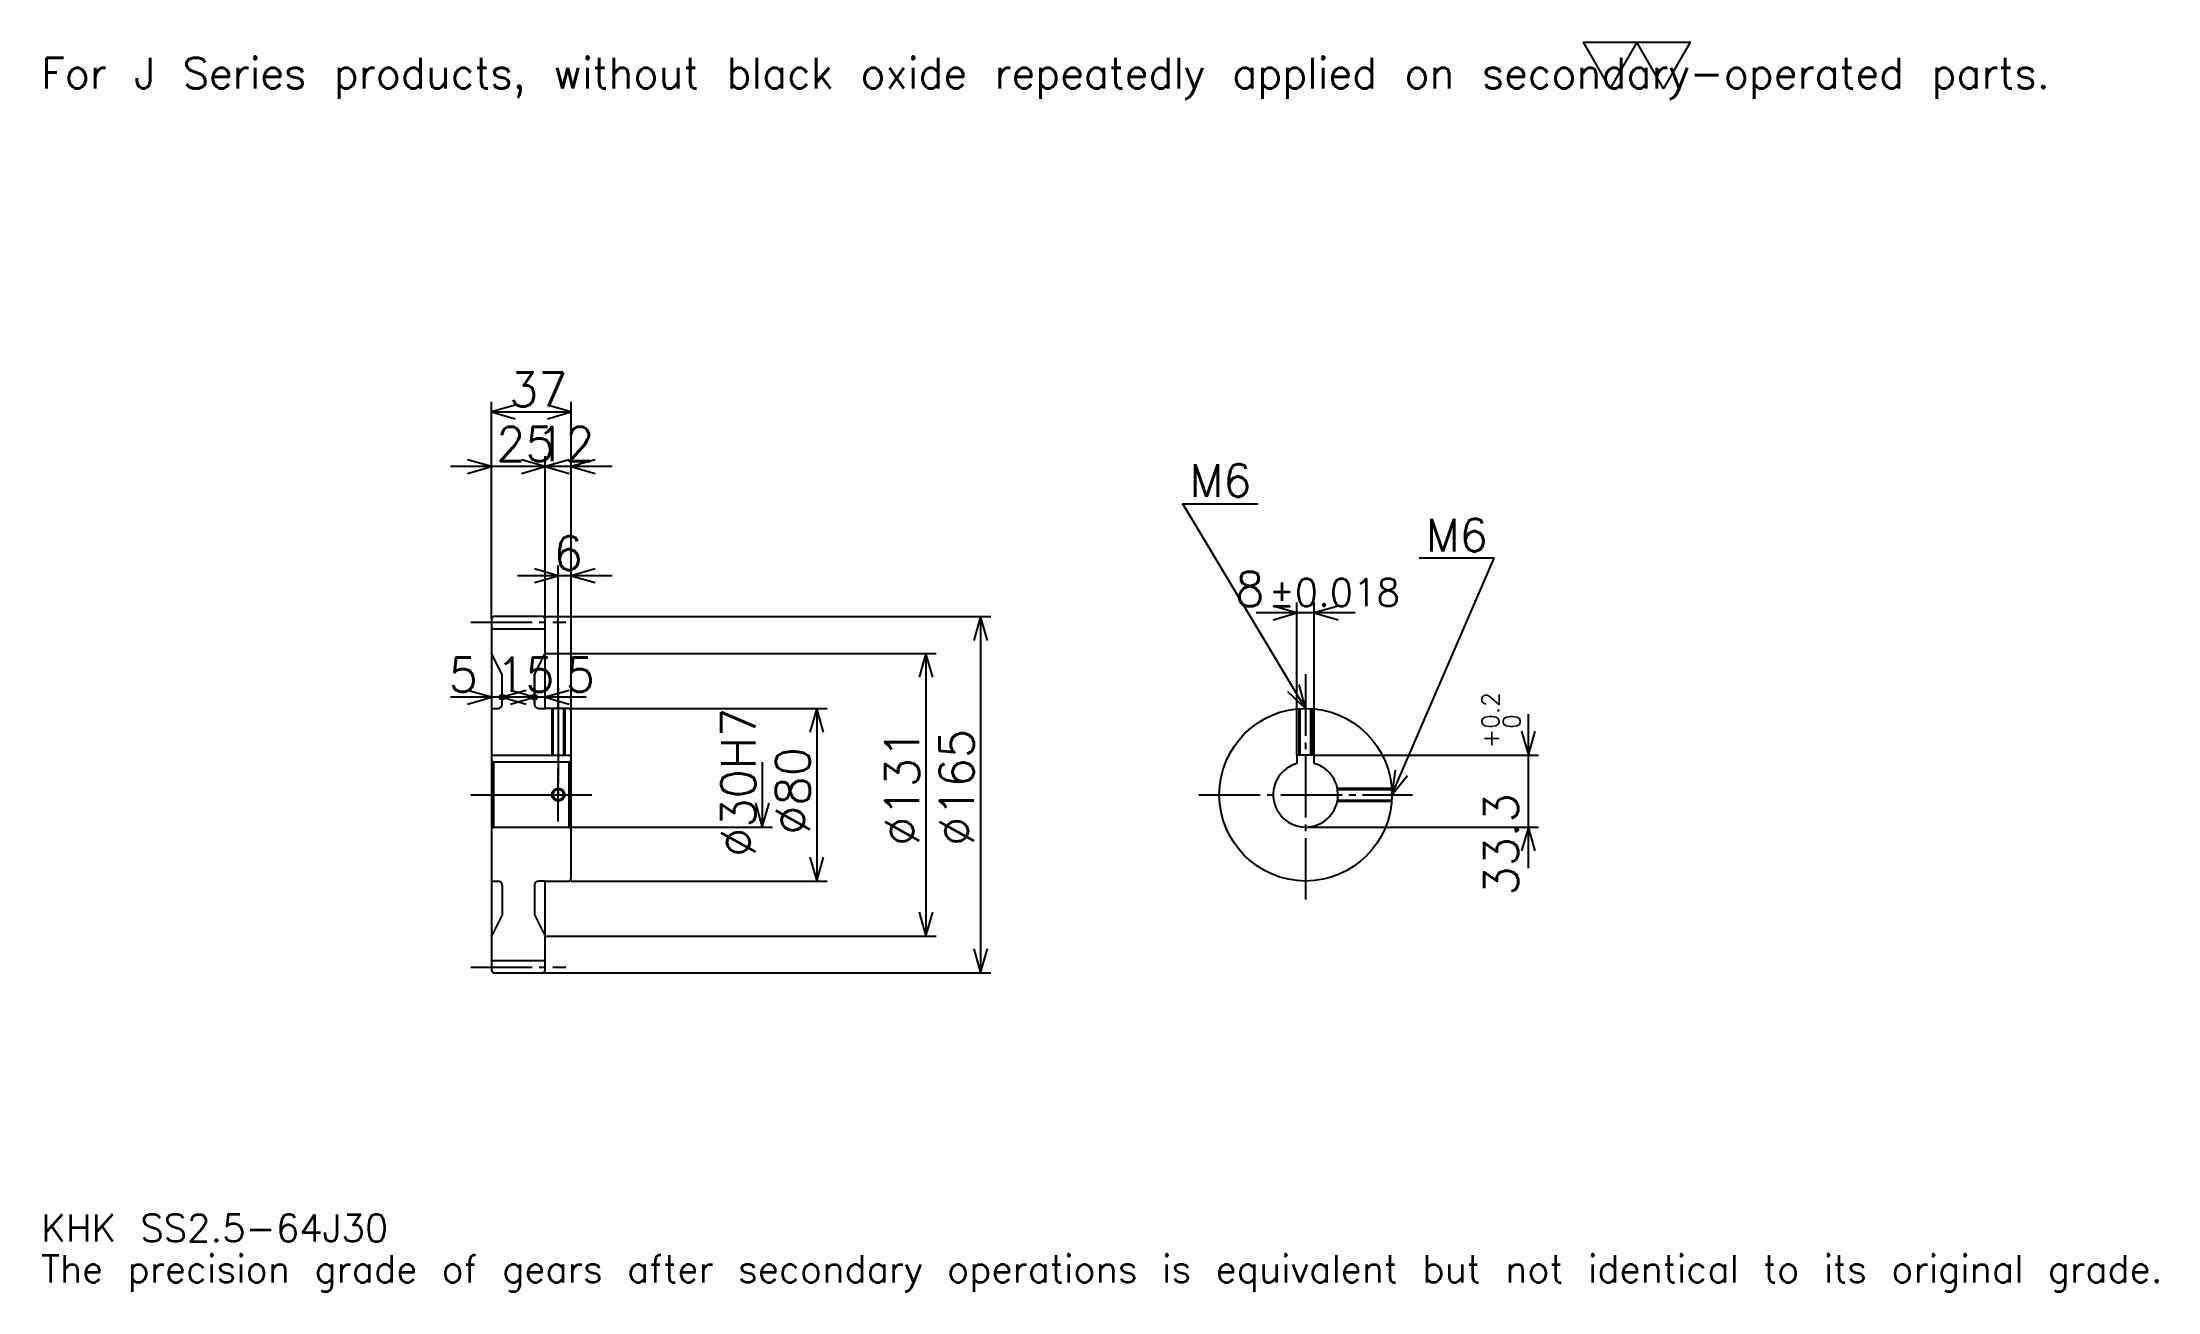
# Model space of a CAD drawing. Extents: x 32 to 1013, y 12 to 591.
import ezdxf

# ---------------------------------------------------------------- set-up
doc = ezdxf.new("R2010")
doc.units = 0
doc.linetypes.add('DASHDOT', pattern=[37.945945, 28.459459, -3.162162, 3.162162, -3.162162])
doc.layers.get('0').update_dxf_attribs({"linetype": 'CONTINUOUS'})
doc.layers.add('DASHDOT', color=6, linetype='DASHDOT')
doc.styles.add('KANJI', font='TXT', dxfattribs={"bigfont": 'BIGFONT'})

msp = doc.modelspace()

# ---------------------------------------------------------------- linework, layer by layer
at = {"color": 5}
for p, q in [((240.324326, 324.405396), (240.324326, 424.013519)), ((277.324341, 324.405396), (277.324341, 424.013519)), ((240.324326, 419.270264), (277.324341, 419.270264)), ((284.297302, 393.972961), (221.351349, 393.972961)), ((296.297302, 393.972961), (246.351349, 393.972961)), ((265.324341, 324.405396), (265.324341, 398.716217)), ((296.297302, 343.378387), (252.351349, 343.378387)), ((271.324341, 324.405396), (271.324341, 348.121643)), ((240.324326, 323.405396), (240.324326, 324.405396)), ((264.324341, 324.405396), (277.324341, 324.405396)), ((265.324341, 323.405396), (265.324341, 324.405396)), ((271.324341, 281.905396), (271.324341, 324.405396)), ((271.324341, 281.905396), (271.324341, 324.405396)), ((277.324341, 324.405396), (471.797302, 324.405396)), ((277.324341, 280.905396), (277.324341, 324.405396)), ((467.054077, 324.405396), (467.054077, 159.405411)), ((640.702698, 326.175659), (594.756775, 326.175659)), ((613.729736, 260.205414), (613.729736, 330.918915)), ((621.729736, 260.205414), (621.729736, 330.918915)), ((265.324341, 307.405396), (277.324341, 307.405396)), ((277.324341, 307.405396), (446.5, 307.405396)), ((441.756775, 307.405396), (441.756775, 176.405411)), ((264.297302, 287.067566), (221.351349, 287.067566)), ((279.297302, 287.067566), (226.351349, 287.067566)), ((284.297302, 287.067566), (241.351349, 287.067566)), ((277.324341, 281.905396), (395.905396, 281.905396)), ((391.16217, 281.905396), (391.16217, 201.905411)), ((720.972961, 207.932434), (720.972961, 279.178375)), ((365.864868, 256.905396), (365.864868, 226.905411)), ((621.729736, 260.205414), (725.716187, 260.205414)), ((277.324341, 226.905411), (370.608093, 226.905411)), ((617.729736, 226.905411), (725.716187, 226.905411)), ((277.324341, 201.905411), (395.905396, 201.905411)), ((265.324341, 176.405411), (277.324341, 176.405411)), ((277.324341, 176.405411), (446.5, 176.405411)), ((264.324341, 159.405411), (277.324341, 159.405411)), ((277.324341, 159.405411), (471.797302, 159.405411))]:
    msp.add_line(p, q, dxfattribs=at)
at = {"color": 4}
for p, q in [((240.324326, 318.780396), (265.324341, 318.780396)), ((260.324341, 297.592346), (260.324341, 283.905396)), ((240.324326, 281.905396), (243.324326, 281.905396)), ((262.324341, 281.905396), (265.324341, 281.905396)), ((240.324326, 260.205414), (277.324341, 260.205414)), ((277.324341, 257.905396), (276.324341, 256.905396)), ((240.324326, 225.905411), (241.324326, 226.905411)), ((277.324341, 225.905411), (276.324341, 226.905411)), ((240.324326, 201.905411), (243.324326, 201.905411)), ((260.324341, 199.905411), (260.324341, 186.21846)), ((265.324341, 201.905411), (262.324341, 201.905411)), ((240.324326, 165.030411), (265.324341, 165.030411))]:
    msp.add_line(p, q, dxfattribs=at)
at = {"color": 7}
msp.add_lwpolyline([(758.918945, 569.189209), (746.586487, 590.56543), (795.91626, 590.56543), (783.583801, 569.189209), (771.251404, 590.56543), (758.918945, 569.189209)], dxfattribs=at)
at = {"color": 5}
for points in [[(251.391891, 422.432434), (240.324326, 419.270264), (251.391891, 416.108124)], [(266.256744, 416.108124), (277.324341, 419.270264), (266.256744, 422.432434)], [(229.25676, 390.810822), (240.324326, 393.972961), (229.25676, 397.135132)], [(254.25676, 390.810822), (265.324341, 393.972961), (254.25676, 397.135132)], [(276.391907, 397.135132), (265.324341, 393.972961), (276.391907, 390.810822)], [(288.391907, 397.135132), (277.324341, 393.972961), (288.391907, 390.810822)], [(617.729736, 281.905396), (560.810791, 376.770264), (595.594604, 376.770264)], [(260.256744, 340.216217), (271.324341, 343.378387), (260.256744, 346.540558)], [(288.391907, 346.540558), (277.324341, 343.378387), (288.391907, 340.216217)], [(657.729736, 241.905411), (705.16217, 351.472961), (670.378357, 351.472961)], [(470.216217, 313.33783), (467.054077, 324.405396), (463.891907, 313.33783)], [(602.66217, 323.013519), (613.729736, 326.175659), (602.66217, 329.33783)], [(632.797302, 329.33783), (621.729736, 326.175659), (632.797302, 323.013519)], [(444.918915, 296.33783), (441.756775, 307.405396), (438.594604, 296.33783)], [(229.25676, 283.905396), (240.324326, 287.067566), (229.25676, 290.229736)], [(245.324326, 287.067566), (244.375671, 288.016235), (246.27298, 288.016235), (246.27298, 286.118927), (244.375671, 286.118927), (244.375671, 288.016235), (245.324326, 287.067566), (246.27298, 286.118927), (246.27298, 288.016235), (245.324326, 287.067566)], [(256.391907, 290.229736), (245.324326, 287.067566), (256.391907, 283.905396)], [(249.25676, 283.905396), (260.324341, 287.067566), (249.25676, 290.229736)], [(260.324341, 287.067566), (259.375671, 288.016235), (261.27298, 288.016235), (261.27298, 286.118927), (259.375671, 286.118927), (259.375671, 288.016235), (260.324341, 287.067566), (261.27298, 286.118927), (261.27298, 288.016235), (260.324341, 287.067566)], [(276.391907, 290.229736), (265.324341, 287.067566), (276.391907, 283.905396)], [(609.323975, 289.76886), (617.729736, 281.905396), (614.747009, 293.022705)], [(394.32431, 270.83783), (391.16217, 281.905396), (388, 270.83783)], [(717.810791, 271.27298), (720.972961, 260.205414), (724.135132, 271.27298)], [(659.22467, 253.318359), (657.729736, 241.905411), (665.028503, 250.805847)], [(362.702698, 237.972977), (365.864868, 226.905411), (369.027039, 237.972977)], [(724.135132, 215.837845), (720.972961, 226.905411), (717.810791, 215.837845)], [(388, 212.972977), (391.16217, 201.905411), (394.32431, 212.972977)], [(438.594604, 187.472977), (441.756775, 176.405411), (444.918915, 187.472977)], [(463.891907, 170.472977), (467.054077, 159.405411), (470.216217, 170.472977)]]:
    msp.add_lwpolyline(points, dxfattribs=at)
at = {"color": 4}
for points in [[(265.324341, 323.405396), (264.324341, 324.405396), (241.324326, 324.405396), (240.324326, 323.405396), (240.324326, 225.905411)], [(240.324326, 225.905411), (240.324326, 160.405411), (241.324326, 159.405411), (264.324341, 159.405411), (265.324341, 160.405411), (265.324341, 201.905411), (276.324341, 201.905411), (277.324341, 202.905411), (277.324341, 280.905396), (276.324341, 281.905396), (265.324341, 281.905396), (265.324341, 323.405396)], [(245.324326, 283.905396), (245.324326, 297.592346), (240.324326, 307.405396)], [(260.324341, 283.905396), (260.324341, 297.592346), (265.324341, 307.405396)], [(268.324341, 281.905396), (268.324341, 260.205414)], [(268.864319, 281.905396), (268.864319, 260.205414)], [(273.784332, 281.905396), (273.784332, 260.205414)], [(274.324341, 281.905396), (274.324341, 260.205414)], [(614.729736, 260.205414), (614.729736, 281.792755)], [(615.269714, 260.205414), (615.269714, 281.829681)], [(620.189697, 260.205414), (620.189697, 281.829681)], [(620.729736, 260.205414), (620.729736, 281.792755)], [(240.324326, 257.905396), (241.324326, 256.905396), (241.324326, 226.905411), (276.324341, 226.905411), (276.324341, 256.905396), (241.324326, 256.905396)], [(621.729736, 256.362244), (621.729736, 260.205414), (613.729736, 260.205414), (613.729736, 256.362244)], [(632.426636, 244.905411), (657.617065, 244.905411)], [(632.426636, 238.905411), (657.617065, 238.905411)], [(632.526611, 244.365417), (657.653992, 244.365417)], [(632.526611, 239.445404), (657.653992, 239.445404)], [(245.324326, 199.905411), (245.324326, 186.21846), (240.324326, 176.405411)], [(260.324341, 199.905411), (260.324341, 186.21846), (265.324341, 176.405411)]]:
    msp.add_lwpolyline(points, dxfattribs=at)
for centre, radius in [((617.729736, 241.905411), 40), ((271.324341, 241.905411), 2.46)]:
    msp.add_circle(centre, radius, dxfattribs=at)
at = {"color": 7}
msp.add_circle((271.324341, 241.905411), 3, dxfattribs=at)
at = {"color": 4}
for centre, radius, start, end in [((243.324326, 283.905396), 2, 270, 0), ((262.324341, 283.905396), 2, 180, 270), ((617.729736, 241.905411), 15, 105.466010323, 74.533989677), ((243.324326, 199.905411), 2, 0, 90), ((262.324341, 199.905411), 2, 90, 180)]:
    msp.add_arc(centre, radius, start, end, dxfattribs=at)
at = {"layer": 'DASHDOT', "color": 7}
for p, q in [((230.837845, 321.905396), (274.810822, 321.905396)), ((617.729736, 297.716217), (617.729736, 192.418915)), ((271.324341, 281.905396), (271.324341, 241.905411)), ((230.837845, 241.905411), (286.810822, 241.905411)), ((568.243225, 241.905411), (667.216248, 241.905411)), ((230.837845, 161.905411), (274.810822, 161.905411))]:
    msp.add_line(p, q, dxfattribs=at)
for points in [[(271.324341, 291.391907), (271.324341, 250.718918)], [(271.324341, 229.41893), (271.324341, 254.391891)], [(258.83783, 241.905411), (283.810822, 241.905411)]]:
    msp.add_lwpolyline(points, dxfattribs=at)

# ---------------------------------------------------------------- texts
at = {"color": 7, "style": 'KANJI'}
for s, height, p in [('For J Series products, without black oxide repeatedly applied on secondary-operated parts.', 14.22973, (31.621622, 569.189209)), ('37', 15.810811, (248.547302, 421.799988)), ('25', 15.810811, (242.547302, 396.502686)), ('12', 15.810811, (261.047302, 396.502686)), ('M6', 15.178379, (563.972961, 379.932434)), ('M6', 15.178379, (673.540527, 354.635132)), ('6', 15.810811, (269.185822, 345.908112)), ('8', 15.810811, (585.093079, 329.33783)), ('%%p0.018', 12.648649, (600.743835, 329.33783)), ('5', 15.810811, (220.560806, 289.59729)), ('15', 15.810811, (242.547302, 289.59729)), ('5', 15.810811, (274.810822, 289.59729)), ('KHK SS2.5-64J30', 12.648649, (31.621622, 34.783783)), ('The precision grade of gears after secondary operations is equivalent but not identical to its original grade.', 12.648649, (31.621622, 15.810811))]:
    msp.add_text(s, height=height, dxfattribs=at).set_placement(p)
for s, height, p in [('0.2', 7.905405, (707.375671, 272.432617)), ('%%c30H7', 15.810811, (362.702698, 213.05069)), ('0', 7.905405, (717.178345, 272.432617)), ('%%c131', 15.810811, (438.594604, 218.189194)), ('%%c165', 15.810811, (463.891907, 218.189194)), ('+', 7.905405, (707.375671, 263.578583)), ('%%c80', 15.810811, (388, 223.327713)), ('33.3', 15.810811, (716.229675, 195.143127))]:
    msp.add_text(s, height=height, rotation=90, dxfattribs=at).set_placement(p)

doc.saveas('drawing.dxf')
